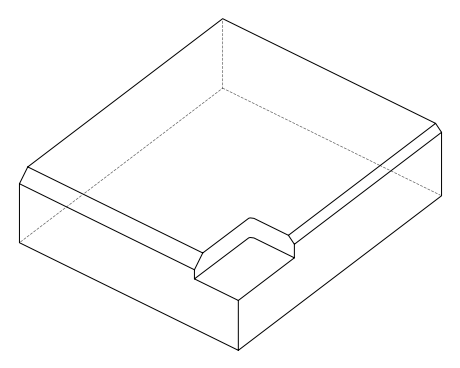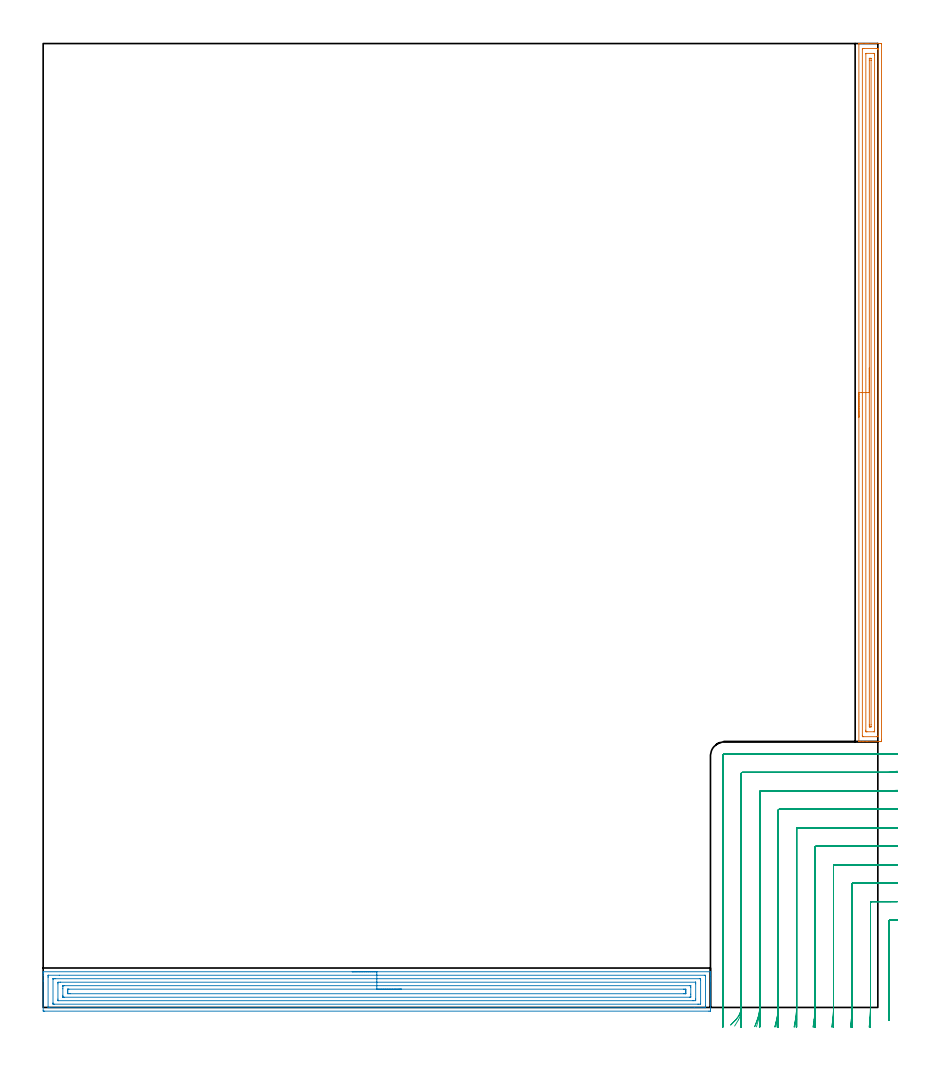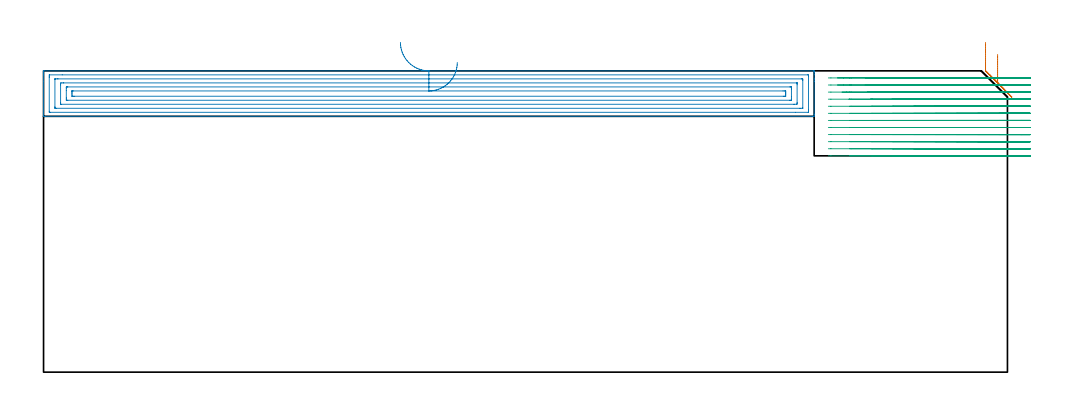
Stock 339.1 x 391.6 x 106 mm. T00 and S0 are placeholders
(PLAN: 3 operations, 1 tool changes, 53 min)
(1 AREA_MILL | FG_CHAMFER_SURFACE | UGT0205_001 | 9.26 min | 12236 mm3)
(2 AREA_MILL_1 | FG_CHAMFER_SURFACE_1 | UGT0205_001 | 13.3 min | 35646 mm3)
(3 MILL_CORNER_NOTCH_RECTANGULAR | CORNER_NOTCH_RECTANGULAR | NXT0201_013 | Follow Part, ap 2.5, ae 75% | 30.44 min | 218177 mm3)
(TOOL UGT0205_001 | Chamfer Mill 20 x 3 x 45 deg. | D20 FL50 Z2)
(TOOL NXT0201_013 | ENDMILL 10mm | D10 FL30 Z4)
(OP 1 AREA_MILL)
G17 G21 G94 G90
T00 M6
G54
G17 G0 G90 X331.4 Y239.8 S1061 M3
G43 Z116. H0
G94 G1 Y239.838 Z115.128 F250.
Y239.952 Z114.263
Y240.141 Z113.412
Y240.403 Z112.58
Y240.737 Z111.774
Y241.14 Z111.
Y241.608 Z110.264
Y242.14 Z109.572
Y242.729 Z108.929
Y243.372 Z108.34
Y244.064 Z107.808
Y244.8 Z107.34
Y245.574 Z106.937
Y246.38 Z106.603
Y247.212 Z106.341
Y248.064 Z106.152
Y248.928 Z106.038
Y249.8 Z106.
Y391.426
X331.403 Y391.59 Z105.988
X331.454 Y391.593 Z105.938
X331.859 Y391.6 Z105.541
X332.186 Z105.213
X332.88 Z104.515
X334.119 Z103.278
X334.663 Z102.732
X335.282 Z102.113
X340.011 Z97.387
X340.285 Y391.598 Z97.112
X340.592 Y391.59 Z96.806
X340.599 Y391.283 Z96.799
X340.6 Y108.924 Z96.8
X340.599 Y108.621 Z96.801
X340.594 Y108.036 Z96.804
X340.592 Y108.007 Z96.806
X340.011 Y108.003 Z97.387
X339.392 Y108. Z98.006
X334.663 Z102.732
X333.227 Z104.169
X332.88 Z104.515
X331.858 Z105.541
X331.454 Y108.007 Z105.938
X331.403 Y108.01 Z105.988
X331.4 Y108.174 Z106.
Y249.8
X332.814 Z104.586
X332.815 Y389.325 Z104.585
X332.817 Y389.458 Z104.583
X332.82 Y389.546 Z104.58
X332.824 Y389.592 Z104.576
X332.831 Y389.593 Z104.569
X332.88 Y389.596 Z104.52
X333.365 Y389.6 Z104.035
X338.714 Y389.599 Z98.686
X339.119 Y389.592 Z98.281
X339.171 Y389.59 Z98.229
X339.18 Y389.391 Z98.22
X339.184 Y389.259 Z98.216
X339.185 Y389.192 Z98.215
X339.186 Y389.126 Z98.214
X339.185 Y110.275 Z98.215
X339.183 Y110.142 Z98.217
X339.18 Y110.054 Z98.22
X339.176 Y110.008 Z98.224
X339.169 Y110.007 Z98.231
X339.119 Y110.004 Z98.281
X338.635 Y110. Z98.765
X333.286 Y110.001 Z104.114
X332.88 Y110.008 Z104.52
X332.829 Y110.01 Z104.571
X332.82 Y110.209 Z104.58
X332.816 Y110.341 Z104.584
X332.815 Y110.408 Z104.585
X332.814 Y110.474 Z104.586
Y249.8
X334.228 Z103.172
X334.229 Y387.405 Z103.171
X334.23 Y387.514 Z103.17
X334.232 Y387.568 Z103.168
X334.234 Y387.586 Z103.166
X334.275 Y387.59 Z103.125
X334.47 Y387.599 Z102.93
X337.337 Y387.6 Z100.063
X337.531 Y387.598 Z99.869
X337.661 Y387.595 Z99.739
X337.759 Y387.59 Z99.641
X337.765 Y387.549 Z99.636
X337.767 Y387.405 Z99.633
X337.771 Y386.97 Z99.629
Y112.195
X337.77 Y112.086 Z99.63
X337.767 Y112.032 Z99.633
X337.765 Y112.014 Z99.635
X337.725 Y112.01 Z99.675
X337.53 Y112.001 Z99.87
X334.663 Y112. Z102.737
X334.469 Y112.002 Z102.931
X334.339 Y112.005 Z103.061
X334.241 Y112.01 Z103.159
X334.235 Y112.051 Z103.165
X334.233 Y112.195 Z103.167
X334.229 Y112.63 Z103.171
X334.228 Y249.8 Z103.172
X335.643 Z101.757
Y384.725
X335.644 Y385.441 Z101.756
X335.645 Y385.527 Z101.755
X335.649 Y385.577 Z101.751
X335.656 Y385.59 Z101.744
X335.68 Y385.594 Z101.72
X335.786 Y385.598 Z101.614
X336. Y385.599 Z101.4
X336.214 Y385.598 Z101.186
X336.32 Y385.594 Z101.08
X336.344 Y385.59 Z101.056
X336.35 Y385.577 Z101.05
X336.352 Y385.529 Z101.048
X336.357 Y384.813 Z101.043
Y384.725
Y114.875
X336.356 Y114.159 Z101.044
X336.354 Y114.073 Z101.046
X336.35 Y114.023 Z101.05
X336.344 Y114.01 Z101.056
X336.32 Y114.006 Z101.08
X336.214 Y114.002 Z101.186
X336. Y114.001 Z101.4
X335.786 Y114.002 Z101.614
X335.68 Y114.006 Z101.72
X335.656 Y114.01 Z101.744
X335.649 Y114.023 Z101.751
X335.648 Y114.071 Z101.752
X335.643 Y114.787 Z101.757
Y114.875
Y249.8
Y250.672 Z101.795
Y251.536 Z101.909
Y252.388 Z102.098
Y253.22 Z102.36
Y254.026 Z102.694
Y254.8 Z103.097
Y255.536 Z103.566
Y256.228 Z104.097
Y256.871 Z104.686
Y257.46 Z105.329
Y257.992 Z106.022
Y258.46 Z106.757
Y258.863 Z107.531
Y259.197 Z108.337
Y259.459 Z109.169
Y259.648 Z110.021
Y259.762 Z110.886
Y259.8 Z111.757
G0 Z116.
M5
M2
(OP 2 AREA_MILL_1)
G17 G21 G94 G90
T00 M6
G54
G17 G0 G90 X125.55 Y14.5 S1061 M3
G43 Z116. H0
G94 G1 X125.588 Z115.128 F250.
X125.702 Z114.264
X125.891 Z113.412
X126.153 Z112.58
X126.487 Z111.774
X126.89 Z111.
X127.358 Z110.264
X127.89 Z109.572
X128.479 Z108.929
X129.122 Z108.34
X129.814 Z107.808
X130.55 Z107.34
X131.324 Z106.937
X132.13 Z106.603
X132.962 Z106.341
X133.814 Z106.152
X134.678 Z106.038
X135.55 Z106.
X270.926
X271.091 Y14.497 Z105.988
X271.093 Y14.483 Z105.974
X271.1 Y14.12 Z105.62
Y13.819 Z105.319
Y13.13 Z104.625
Y11.901 Z103.398
Y11.362 Z102.856
Y10.747 Z102.243
Y-0.744 Z90.753
X271.097 Y-1.014 Z90.484
X271.091 Y-1.492 Z90.006
X270.966 Y-1.495 Z90.003
X270.479 Y-1.5 Z90.
X0.621
X0.215 Y-1.496 Z90.002
X0.01 Y-1.492 Z90.006
X0. Y-1.283 Z90.214
Y10.747 Z102.243
Y13.13 Z104.625
Y13.819 Z105.319
Y14.121 Z105.62
X0.007 Y14.483 Z105.974
X0.009 Y14.497 Z105.988
X0.174 Y14.5 Z106.
X135.55
Y13.086 Z104.586
X268.737 Y13.085 Z104.585
X269.086 Y13.079 Z104.579
X269.092 Y12.967 Z104.467
X269.099 Y12.727 Z104.227
X269.1 Y0.754 Z92.254
X269.099 Y0.352 Z91.852
X269.09 Y-0.053 Z91.447
X269.082 Y-0.08 Z91.42
X269.062 Y-0.082 Z91.418
X269.01 Y-0.085 Z91.415
X264.545 Y-0.086 Z91.414
X2.363 Y-0.085 Z91.415
X2.014 Y-0.079 Z91.421
X2.008 Y0.033 Z91.533
X2.001 Y0.273 Z91.773
X2. Y12.246 Z103.746
X2.001 Y12.648 Z104.148
X2.01 Y13.052 Z104.552
X2.018 Y13.08 Z104.58
X2.038 Y13.082 Z104.582
X2.09 Y13.085 Z104.585
X6.569 Y13.086 Z104.586
X135.55
Y11.672 Z103.172
X266.592 Y11.671 Z103.171
X266.905 Y11.67 Z103.17
X267.009 Y11.668 Z103.168
X267.083 Y11.665 Z103.165
X267.09 Y11.555 Z103.055
X267.097 Y11.362 Z102.862
X267.1 Y11.169 Z102.669
X267.099 Y1.446 Z92.946
X267.095 Y1.381 Z92.881
X267.09 Y1.336 Z92.836
X267.06 Y1.334 Z92.834
X266.905 Y1.331 Z92.831
X266.324 Y1.329 Z92.829
X266.011 Y1.328 Z92.828
X4.508 Y1.329 Z92.829
X4.195 Y1.33 Z92.83
X4.091 Y1.332 Z92.832
X4.017 Y1.335 Z92.835
X4.01 Y1.445 Z92.945
X4.003 Y1.638 Z93.138
X4. Y1.831 Z93.331
X4.001 Y11.554 Z103.054
X4.005 Y11.619 Z103.119
X4.01 Y11.664 Z103.164
X4.04 Y11.666 Z103.166
X4.195 Y11.669 Z103.169
X4.776 Y11.671 Z103.171
X5.089 Y11.672 Z103.172
X135.55
Y10.257 Z101.757
X264.978
X265.03 Y10.256 Z101.756
X265.067 Y10.254 Z101.754
X265.084 Y10.251 Z101.751
X265.09 Y10.239 Z101.739
X265.095 Y10.031 Z101.531
X265.1 Y9.611 Z101.111
Y3.406 Z94.906
X265.094 Y2.973 Z94.473
X265.09 Y2.763 Z94.263
X264.888 Y2.749 Z94.249
X264.224 Y2.744 Z94.244
X264.001 Y2.743 Z94.243
X6.122
X6.07 Y2.744 Z94.244
X6.033 Y2.746 Z94.246
X6.016 Y2.749 Z94.249
X6.01 Y2.761 Z94.261
X6.005 Y2.969 Z94.469
X6. Y3.389 Z94.889
Y9.594 Z101.094
X6.006 Y10.027 Z101.527
X6.01 Y10.237 Z101.737
X6.212 Y10.251 Z101.751
X6.876 Y10.256 Z101.756
X7.099 Y10.257 Z101.757
X135.55
Y8.843 Z100.343
X262.572
X262.841 Y8.841 Z100.341
X263.02 Y8.838 Z100.338
X263.081 Y8.836 Z100.336
X263.09 Y8.828 Z100.328
X263.093 Y8.803 Z100.303
X263.097 Y8.71 Z100.21
X263.1 Y8.054 Z99.554
Y5.402 Z96.902
Y4.518 Z96.018
X263.097 Y4.29 Z95.79
X263.094 Y4.208 Z95.708
X263.091 Y4.173 Z95.673
X262.975 Y4.164 Z95.664
X262.706 Y4.159 Z95.659
X262.571 Y4.157 Z95.657
X8.528
X8.259 Y4.159 Z95.659
X8.08 Y4.162 Z95.662
X8.019 Y4.164 Z95.664
X8.01 Y4.172 Z95.672
X8.007 Y4.197 Z95.697
X8.003 Y4.29 Z95.79
X8. Y4.946 Z96.446
Y7.598 Z99.098
X8.001 Y8.481 Z99.981
X8.003 Y8.71 Z100.21
X8.006 Y8.791 Z100.291
X8.009 Y8.827 Z100.327
X8.125 Y8.836 Z100.336
X8.394 Y8.841 Z100.341
X8.529 Y8.843 Z100.343
X135.55
Y7.429 Z98.929
X260.158
X260.65 Y7.427 Z98.927
X261.057 Y7.423 Z98.923
X261.09 Y7.42 Z98.92
X261.096 Y7.385 Z98.885
X261.099 Y6.942 Z98.442
X261.1 Y6.497 Z97.997
X261.099 Y6.058 Z97.558
X261.095 Y5.617 Z97.117
X261.091 Y5.586 Z97.086
X261.076 Y5.578 Z97.078
X261.019 Y5.575 Z97.075
X260.896 Y5.573 Z97.073
X260.65 Y5.571 Z97.071
X260.248
X10.942
X10.45 Y5.573 Z97.073
X10.043 Y5.577 Z97.077
X10.01 Y5.58 Z97.08
X10.004 Y5.615 Z97.115
X10.001 Y6.058 Z97.558
X10. Y6.503 Z98.003
X10.001 Y6.942 Z98.442
X10.002 Y7.385 Z98.885
X10.008 Y7.416 Z98.916
X10.012 Y7.422 Z98.922
X10.021 Y7.425 Z98.925
X10.081 Y7.427 Z98.927
X10.204 Y7.429 Z98.929
X10.45
X135.55
X136.422 Z98.967
X137.286 Z99.081
X138.138 Z99.27
X138.97 Z99.532
X139.776 Z99.866
X140.55 Z100.269
X141.286 Z100.737
X141.978 Z101.268
X142.621 Z101.858
X143.21 Z102.501
X143.742 Z103.193
X144.21 Z103.929
X144.613 Z104.703
X144.947 Z105.509
X145.209 Z106.341
X145.398 Z107.192
X145.512 Z108.057
X145.55 Z108.929
G0 Z116.
M5
M2
(OP 3 MILL_CORNER_NOTCH_RECTANGULAR)
G17 G21 G94 G90
T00 M6
G54
G17 G0 G90 X347.1 Y35.556 S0 M3
G43 Z116. H0
Z103.508
G94 G1 X344.1 Y35.508 F250.
G3 X343.6 Y35.013 R0.5 F500.
G1 Y0.281
G2 X343.552 Y-2.277 R67.5
G1 X343.438 Y-5.275 F250.
G0 Z116.
X347.1 Y43.063
Z103.508
G1 X344.1 Y43.009
G2 X343.034 Y43. R60. F500.
G1 X336.595
G3 X336.1 Y42.505 R0.5
G1 Y0.281
G2 X335.867 Y-5. R60.
G1 X335.603 Y-7.988 F250.
G0 Z116.
X347.099 Y50.572
Z103.508
G1 X344.1 Y50.511
G2 X343.034 Y50.5 R52.5 F500.
G1 X329.095
G3 X328.6 Y50.005 R0.5
G1 Y0.281
G2 X328.334 Y-5. R52.5
G1 X328.032 Y-7.985 F250.
G0 Z116.
X347.099 Y58.084
Z103.508
G1 X344.1 Y58.013
G2 X343.034 Y58. R45. F500.
G1 X321.596
G3 X321.1 Y57.504 R0.5
G1 Y0.281
G2 X320.789 Y-5. R45.
G1 X320.437 Y-7.979 F250.
G0 Z116.
X347.099 Y65.6
Z103.508
G1 X344.1 Y65.515
G2 X343.034 Y65.5 R37.5 F500.
G1 X314.096
G3 X313.6 Y65.004 R0.5
G1 Y0.281
G2 X313.226 Y-5. R37.5
G1 X312.804 Y-7.97 F250.
G0 Z116.
X347.098 Y73.126
Z103.508
G1 X344.1 Y73.019
G2 X343.034 Y73. R30. F500.
G1 X306.596
G3 X306.1 Y72.504 R0.5
G1 Y0.281
G2 X305.632 Y-5. R30.
G1 X305.104 Y-7.953 F250.
G0 Z116.
X347.097 Y80.667
Z103.508
G1 X344.1 Y80.525
G2 X343.034 Y80.5 R22.5 F500.
G1 X299.096
G3 X298.6 Y80.004 R0.5
G1 Y0.281
G2 X297.972 Y-5. R22.5
G1 X297.267 Y-7.916 F250.
G0 Z116.
X347.092 Y88.251
Z103.508
G1 X344.1 Y88.038
G2 X343.034 Y88. R15. F500.
G1 X291.597
G3 X291.1 Y87.503 R0.5
G1 Y0.281
G2 X290.14 Y-5. R15.
G1 X289.084 Y-7.808 F250.
G0 Z116.
X347.07 Y96.003
Z103.508
G1 X344.1 Y95.576
G2 X343.034 Y95.5 R7.5 F500.
G1 X284.097
G3 X283.6 Y95.003 R0.5
G1 Y0.281
G2 X281.426 Y-5. R7.5
G1 X279.314 Y-7.13 F250.
G0 Z116.
X346.034 Y103.
Z103.508
G1 X343.034
X277. F500.
G3 X276.1 Y102.1 R0.9
G1 Y0.281
Y-2.719 F250.
G0 Z116.
X347.1 Y35.501
Z101.017
G1 X344.1 Y35.5
G3 X343.6 Y35.005 R0.5 F500.
G1 Y0.281
G2 X343.552 Y-2.277 R67.5
G1 X343.438 Y-5.275 F250.
G0 Z116.
X347.1 Y43.001
Z101.017
G1 X344.1 Y43.
X336.595 F500.
G3 X336.1 Y42.505 R0.5
G1 Y0.281
G2 X335.867 Y-5. R60.
G1 X335.603 Y-7.988 F250.
G0 Z116.
X347.1 Y50.502
Z101.017
G1 X344.1 Y50.5
X336.595 F500.
X329.095
G3 X328.6 Y50.005 R0.5
G1 Y0.281
G2 X328.334 Y-5. R52.5
G1 X328.032 Y-7.985 F250.
G0 Z116.
X347.1 Y58.002
Z101.017
G1 X344.1 Y58.
X329.095 F500.
X321.596
G3 X321.1 Y57.504 R0.5
G1 Y0.281
G2 X320.789 Y-5. R45.
G1 X320.437 Y-7.979 F250.
G0 Z116.
X347.1 Y65.502
Z101.017
G1 X344.1 Y65.5
X321.596 F500.
X314.096
G3 X313.6 Y65.004 R0.5
G1 Y0.281
G2 X313.226 Y-5. R37.5
G1 X312.804 Y-7.97 F250.
G0 Z116.
X347.1 Y73.003
Z101.017
G1 X344.1 Y73.
X314.096 F500.
X306.596
G3 X306.1 Y72.504 R0.5
G1 Y0.281
G2 X305.632 Y-5. R30.
G1 X305.104 Y-7.953 F250.
G0 Z116.
X347.1 Y80.504
Z101.017
G1 X344.1 Y80.5
X306.596 F500.
X299.096
G3 X298.6 Y80.004 R0.5
G1 Y0.281
G2 X297.972 Y-5. R22.5
G1 X297.267 Y-7.916 F250.
G0 Z116.
X347.1 Y88.006
Z101.017
G1 X344.1 Y88.
X299.096 F500.
X291.596
G3 X291.1 Y87.504 R0.5
G1 Y0.281
G2 X290.14 Y-5. R15.
G1 X289.084 Y-7.808 F250.
G0 Z116.
X347.1 Y95.512
Z101.017
G1 X344.1 Y95.5
X291.596 F500.
X284.097
G3 X283.6 Y95.003 R0.5
G1 Y0.281
G2 X281.426 Y-5. R7.5
G1 X279.314 Y-7.13 F250.
G0 Z116.
X347.071 Y103.
Z101.017
G1 X344.071
X277. F500.
G3 X276.1 Y102.1 R0.9
G1 Y0.281
Y-2.719 F250.
G0 Z116.
X347.1 Y35.5
Z98.525
G1 X344.1
G3 X343.6 Y35.005 R0.5 F500.
G1 Y-1.067
G2 X343.591 Y-2.199 R67.5
G1 X343.54 Y-5.199 F250.
G0 Z116.
X347.1 Y43.
Z98.525
G1 X344.1
X336.595 F500.
G3 X336.1 Y42.505 R0.5
G1 Y-1.067
G2 X335.971 Y-5. R60.
G1 X335.774 Y-7.994 F250.
G0 Z116.
X347.1 Y50.5
Z98.525
G1 X344.1
X329.095 F500.
G3 X328.6 Y50.005 R0.5
G1 Y-1.067
G2 X328.453 Y-5. R52.5
G1 X328.228 Y-7.992 F250.
G0 Z116.
X347.1 Y58.
Z98.525
G1 X344.1
X321.596 F500.
G3 X321.1 Y57.504 R0.5
G1 Y-1.067
G2 X320.928 Y-5. R45.
G1 X320.666 Y-7.989 F250.
G0 Z116.
X347.1 Y65.5
Z98.525
G1 X344.1
X314.096 F500.
G3 X313.6 Y65.004 R0.5
G1 Y-1.067
G2 X313.393 Y-5. R37.5
G1 X313.079 Y-7.983 F250.
G0 Z116.
X347.1 Y73.
Z98.525
G1 X344.1
X306.596 F500.
G3 X306.1 Y72.504 R0.5
G1 Y-1.067
G2 X305.841 Y-5. R30.
G1 X305.448 Y-7.974 F250.
G0 Z116.
X347.1 Y80.5
Z98.525
G1 X344.1
X299.096 F500.
G3 X298.6 Y80.004 R0.5
G1 Y-1.067
G2 X298.254 Y-5. R22.5
G1 X297.729 Y-7.954 F250.
G0 Z116.
X347.1 Y88.
Z98.525
G1 X344.1
X291.596 F500.
G3 X291.1 Y87.504 R0.5
G1 Y-1.067
G2 X290.575 Y-5. R15.
G1 X289.789 Y-7.895 F250.
G0 Z116.
X347.1 Y95.5
Z98.525
G1 X344.1
X284.097 F500.
G3 X283.6 Y95.003 R0.5
G1 Y-1.067
G2 X282.486 Y-5. R7.5
G1 X280.913 Y-7.555 F250.
G0 Z116.
X347.1 Y103.
Z98.525
G1 X344.1
X277. F500.
G3 X276.1 Y102.1 R0.9
G1 Y-1.067
Y-4.067 F250.
G0 Z116.
X347.1 Y35.5
Z96.033
G1 X344.1
G3 X343.6 Y35.005 R0.5 F500.
G1 Y-2.179
Y-5.179 F250.
G0 Z116.
X347.1 Y43.
Z96.033
G1 X344.1
X336.595 F500.
G3 X336.1 Y42.505 R0.5
G1 Y-4.386
G2 X336.097 Y-5. R60.
G1 X336.066 Y-8. F250.
G0 Z116.
X347.1 Y50.5
Z96.033
G1 X344.1
X329.095 F500.
G3 X328.6 Y50.005 R0.5
G1 Y-4.386
G2 X328.596 Y-5. R52.5
G1 X328.561 Y-8. F250.
G0 Z116.
X347.1 Y58.
Z96.033
G1 X344.1
X321.596 F500.
G3 X321.1 Y57.504 R0.5
G1 Y-4.386
G2 X321.096 Y-5. R45.
G1 X321.055 Y-8. F250.
G0 Z116.
X347.1 Y65.5
Z96.033
G1 X344.1
X314.096 F500.
G3 X313.6 Y65.004 R0.5
G1 Y-4.386
G2 X313.595 Y-5. R37.5
G1 X313.546 Y-8. F250.
G0 Z116.
X347.1 Y73.
Z96.033
G1 X344.1
X306.596 F500.
G3 X306.1 Y72.504 R0.5
G1 Y-4.386
G2 X306.094 Y-5. R30.
G1 X306.032 Y-7.999 F250.
G0 Z116.
X347.1 Y80.5
Z96.033
G1 X344.1
X299.096 F500.
G3 X298.6 Y80.004 R0.5
G1 Y-4.386
G2 X298.592 Y-5. R22.5
G1 X298.51 Y-7.999 F250.
G0 Z116.
X347.1 Y88.
Z96.033
G1 X344.1
X291.596 F500.
G3 X291.1 Y87.504 R0.5
G1 Y-4.386
G2 X291.087 Y-5. R15.
G1 X290.965 Y-7.997 F250.
G0 Z116.
X347.1 Y95.5
Z96.033
G1 X344.1
X284.097 F500.
G3 X283.6 Y95.003 R0.5
G1 Y-4.386
G2 X283.575 Y-5. R7.5
G1 X283.329 Y-7.99 F250.
G0 Z116.
X347.1 Y103.
Z96.033
G1 X344.1
X277. F500.
G3 X276.1 Y102.1 R0.9
G1 Y-4.386
Y-7.386 F250.
G0 Z116.
X347.1 Y35.5
Z93.542
G1 X344.1
G3 X343.6 Y35.005 R0.5 F500.
G1 Y-2.179
Y-5.179 F250.
G0 Z116.
X347.1 Y43.
Z93.542
G1 X344.1
X336.595 F500.
G3 X336.1 Y42.505 R0.5
G1 Y-5.
Y-8. F250.
G0 Z116.
X347.1 Y50.5
Z93.542
G1 X344.1
X329.095 F500.
G3 X328.6 Y50.005 R0.5
G1 Y-5.
Y-8. F250.
G0 Z116.
X347.1 Y58.
Z93.542
G1 X344.1
X321.596 F500.
G3 X321.1 Y57.504 R0.5
G1 Y-5.
Y-8. F250.
G0 Z116.
X347.1 Y65.5
Z93.542
G1 X344.1
X314.096 F500.
G3 X313.6 Y65.004 R0.5
G1 Y-5.
Y-8. F250.
G0 Z116.
X347.1 Y73.
Z93.542
G1 X344.1
X306.596 F500.
G3 X306.1 Y72.504 R0.5
G1 Y-5.
Y-8. F250.
G0 Z116.
X347.1 Y80.5
Z93.542
G1 X344.1
X299.096 F500.
G3 X298.6 Y80.004 R0.5
G1 Y-5.
Y-8. F250.
G0 Z116.
X347.1 Y88.
Z93.542
G1 X344.1
X291.596 F500.
G3 X291.1 Y87.504 R0.5
G1 Y-5.
Y-8. F250.
G0 Z116.
X347.1 Y95.5
Z93.542
G1 X344.1
X284.097 F500.
G3 X283.6 Y95.003 R0.5
G1 Y-5.
Y-8. F250.
G0 Z116.
X347.1 Y103.
Z93.542
G1 X344.1
X277. F500.
G3 X276.1 Y102.1 R0.9
G1 Y-5.
Y-8. F250.
G0 Z116.
X347.1 Y35.5
Z91.05
G1 X344.1
G3 X343.6 Y35.005 R0.5 F500.
G1 Y-2.179
Y-5.179 F250.
G0 Z116.
X347.1 Y43.
Z91.05
G1 X344.1
X336.595 F500.
G3 X336.1 Y42.505 R0.5
G1 Y-5.
Y-8. F250.
G0 Z116.
X347.1 Y50.5
Z91.05
G1 X344.1
X329.095 F500.
G3 X328.6 Y50.005 R0.5
G1 Y-5.
Y-8. F250.
G0 Z116.
X347.1 Y58.
Z91.05
G1 X344.1
X321.596 F500.
G3 X321.1 Y57.504 R0.5
G1 Y-5.
Y-8. F250.
G0 Z116.
X347.1 Y65.5
Z91.05
G1 X344.1
X314.096 F500.
G3 X313.6 Y65.004 R0.5
G1 Y-5.
Y-8. F250.
G0 Z116.
X347.1 Y73.
Z91.05
G1 X344.1
X306.596 F500.
G3 X306.1 Y72.504 R0.5
G1 Y-5.
Y-8. F250.
G0 Z116.
X347.1 Y80.5
Z91.05
G1 X344.1
X299.096 F500.
G3 X298.6 Y80.004 R0.5
G1 Y-5.
Y-8. F250.
G0 Z116.
X347.1 Y88.
Z91.05
G1 X344.1
X291.596 F500.
G3 X291.1 Y87.504 R0.5
G1 Y-5.
Y-8. F250.
G0 Z116.
X347.1 Y95.5
Z91.05
G1 X344.1
X284.097 F500.
G3 X283.6 Y95.003 R0.5
G1 Y-5.
Y-8. F250.
G0 Z116.
X347.1 Y103.
Z91.05
G1 X344.1
X277. F500.
G3 X276.1 Y102.1 R0.9
G1 Y-5.
Y-8. F250.
G0 Z116.
X347.1 Y35.5
Z88.558
G1 X344.1
G3 X343.6 Y35.005 R0.5 F500.
G1 Y-2.179
Y-5.179 F250.
G0 Z116.
X347.1 Y43.
Z88.558
G1 X344.1
X336.595 F500.
G3 X336.1 Y42.505 R0.5
G1 Y-5.
Y-8. F250.
G0 Z116.
X347.1 Y50.5
Z88.558
G1 X344.1
X329.095 F500.
G3 X328.6 Y50.005 R0.5
G1 Y-5.
Y-8. F250.
G0 Z116.
X347.1 Y58.
Z88.558
G1 X344.1
X321.596 F500.
G3 X321.1 Y57.504 R0.5
G1 Y-5.
Y-8. F250.
G0 Z116.
X347.1 Y65.5
Z88.558
G1 X344.1
X314.096 F500.
G3 X313.6 Y65.004 R0.5
G1 Y-5.
Y-8. F250.
G0 Z116.
X347.1 Y73.
Z88.558
G1 X344.1
X306.596 F500.
G3 X306.1 Y72.504 R0.5
G1 Y-5.
Y-8. F250.
G0 Z116.
X347.1 Y80.5
Z88.558
G1 X344.1
X299.096 F500.
G3 X298.6 Y80.004 R0.5
G1 Y-5.
Y-8. F250.
G0 Z116.
X347.1 Y88.
Z88.558
G1 X344.1
X291.596 F500.
G3 X291.1 Y87.504 R0.5
G1 Y-5.
Y-8. F250.
G0 Z116.
X347.1 Y95.5
Z88.558
G1 X344.1
X284.097 F500.
G3 X283.6 Y95.003 R0.5
G1 Y-5.
Y-8. F250.
G0 Z116.
X347.1 Y103.
Z88.558
G1 X344.1
X277. F500.
G3 X276.1 Y102.1 R0.9
G1 Y-5.
Y-8. F250.
G0 Z116.
X347.1 Y35.5
Z86.067
G1 X344.1
G3 X343.6 Y35.005 R0.5 F500.
G1 Y-2.179
Y-5.179 F250.
G0 Z116.
X347.1 Y43.
Z86.067
G1 X344.1
X336.595 F500.
G3 X336.1 Y42.505 R0.5
G1 Y-5.
Y-8. F250.
G0 Z116.
X347.1 Y50.5
Z86.067
G1 X344.1
X329.095 F500.
G3 X328.6 Y50.005 R0.5
G1 Y-5.
Y-8. F250.
G0 Z116.
X347.1 Y58.
Z86.067
G1 X344.1
X321.596 F500.
G3 X321.1 Y57.504 R0.5
G1 Y-5.
Y-8. F250.
G0 Z116.
X347.1 Y65.5
Z86.067
G1 X344.1
X314.096 F500.
G3 X313.6 Y65.004 R0.5
G1 Y-5.
Y-8. F250.
G0 Z116.
X347.1 Y73.
Z86.067
G1 X344.1
X306.596 F500.
G3 X306.1 Y72.504 R0.5
G1 Y-5.
Y-8. F250.
G0 Z116.
X347.1 Y80.5
Z86.067
G1 X344.1
X299.096 F500.
G3 X298.6 Y80.004 R0.5
G1 Y-5.
Y-8. F250.
G0 Z116.
X347.1 Y88.
Z86.067
G1 X344.1
X291.596 F500.
G3 X291.1 Y87.504 R0.5
G1 Y-5.
Y-8. F250.
G0 Z116.
X347.1 Y95.5
Z86.067
G1 X344.1
X284.097 F500.
G3 X283.6 Y95.003 R0.5
G1 Y-5.
Y-8. F250.
G0 Z116.
X347.1 Y103.
Z86.067
G1 X344.1
X277. F500.
G3 X276.1 Y102.1 R0.9
G1 Y-5.
Y-8. F250.
G0 Z116.
X347.1 Y35.5
Z83.575
G1 X344.1
G3 X343.6 Y35.005 R0.5 F500.
G1 Y-2.179
Y-5.179 F250.
G0 Z116.
X347.1 Y43.
Z83.575
G1 X344.1
X336.595 F500.
G3 X336.1 Y42.505 R0.5
G1 Y-5.
Y-8. F250.
G0 Z116.
X347.1 Y50.5
Z83.575
G1 X344.1
X329.095 F500.
G3 X328.6 Y50.005 R0.5
G1 Y-5.
Y-8. F250.
G0 Z116.
X347.1 Y58.
Z83.575
G1 X344.1
X321.596 F500.
G3 X321.1 Y57.504 R0.5
G1 Y-5.
Y-8. F250.
G0 Z116.
X347.1 Y65.5
Z83.575
G1 X344.1
X314.096 F500.
G3 X313.6 Y65.004 R0.5
G1 Y-5.
Y-8. F250.
G0 Z116.
X347.1 Y73.
Z83.575
G1 X344.1
X306.596 F500.
G3 X306.1 Y72.504 R0.5
G1 Y-5.
Y-8. F250.
G0 Z116.
X347.1 Y80.5
Z83.575
G1 X344.1
X299.096 F500.
G3 X298.6 Y80.004 R0.5
G1 Y-5.
Y-8. F250.
G0 Z116.
X347.1 Y88.
Z83.575
G1 X344.1
X291.596 F500.
G3 X291.1 Y87.504 R0.5
G1 Y-5.
Y-8. F250.
G0 Z116.
X347.1 Y95.5
Z83.575
G1 X344.1
X284.097 F500.
G3 X283.6 Y95.003 R0.5
G1 Y-5.
Y-8. F250.
G0 Z116.
X347.1 Y103.
Z83.575
G1 X344.1
X277. F500.
G3 X276.1 Y102.1 R0.9
G1 Y-5.
Y-8. F250.
G0 Z116.
X347.1 Y35.5
Z81.083
G1 X344.1
G3 X343.6 Y35.005 R0.5 F500.
G1 Y-2.179
Y-5.179 F250.
G0 Z116.
X347.1 Y43.
Z81.083
G1 X344.1
X336.595 F500.
G3 X336.1 Y42.505 R0.5
G1 Y-5.
Y-8. F250.
G0 Z116.
X347.1 Y50.5
Z81.083
G1 X344.1
X329.095 F500.
G3 X328.6 Y50.005 R0.5
G1 Y-5.
Y-8. F250.
G0 Z116.
X347.1 Y58.
Z81.083
G1 X344.1
X321.596 F500.
G3 X321.1 Y57.504 R0.5
G1 Y-5.
Y-8. F250.
G0 Z116.
X347.1 Y65.5
Z81.083
G1 X344.1
X314.096 F500.
G3 X313.6 Y65.004 R0.5
G1 Y-5.
Y-8. F250.
G0 Z116.
X347.1 Y73.
Z81.083
G1 X344.1
X306.596 F500.
G3 X306.1 Y72.504 R0.5
G1 Y-5.
Y-8. F250.
G0 Z116.
X347.1 Y80.5
Z81.083
G1 X344.1
X299.096 F500.
G3 X298.6 Y80.004 R0.5
G1 Y-5.
Y-8. F250.
G0 Z116.
X347.1 Y88.
Z81.083
G1 X344.1
X291.596 F500.
G3 X291.1 Y87.504 R0.5
G1 Y-5.
Y-8. F250.
G0 Z116.
X347.1 Y95.5
Z81.083
G1 X344.1
X284.097 F500.
G3 X283.6 Y95.003 R0.5
G1 Y-5.
Y-8. F250.
G0 Z116.
X347.1 Y103.
Z81.083
G1 X344.1
X277. F500.
G3 X276.1 Y102.1 R0.9
G1 Y-5.
Y-8. F250.
G0 Z116.
X347.1 Y35.5
Z78.592
G1 X344.1
G3 X343.6 Y35.005 R0.5 F500.
G1 Y-2.179
Y-5.179 F250.
G0 Z116.
X347.1 Y43.
Z78.592
G1 X344.1
X336.595 F500.
G3 X336.1 Y42.505 R0.5
G1 Y-5.
Y-8. F250.
G0 Z116.
X347.1 Y50.5
Z78.592
G1 X344.1
X329.095 F500.
G3 X328.6 Y50.005 R0.5
G1 Y-5.
Y-8. F250.
G0 Z116.
X347.1 Y58.
Z78.592
G1 X344.1
X321.596 F500.
G3 X321.1 Y57.504 R0.5
G1 Y-5.
Y-8. F250.
G0 Z116.
X347.1 Y65.5
Z78.592
G1 X344.1
X314.096 F500.
G3 X313.6 Y65.004 R0.5
G1 Y-5.
Y-8. F250.
G0 Z116.
X347.1 Y73.
Z78.592
G1 X344.1
X306.596 F500.
G3 X306.1 Y72.504 R0.5
G1 Y-5.
Y-8. F250.
G0 Z116.
X347.1 Y80.5
Z78.592
G1 X344.1
X299.096 F500.
G3 X298.6 Y80.004 R0.5
G1 Y-5.
Y-8. F250.
G0 Z116.
X347.1 Y88.
Z78.592
G1 X344.1
X291.596 F500.
G3 X291.1 Y87.504 R0.5
G1 Y-5.
Y-8. F250.
G0 Z116.
X347.1 Y95.5
Z78.592
G1 X344.1
X284.097 F500.
G3 X283.6 Y95.003 R0.5
G1 Y-5.
Y-8. F250.
G0 Z116.
X347.1 Y103.
Z78.592
G1 X344.1
X277. F500.
G3 X276.1 Y102.1 R0.9
G1 Y-5.
Y-8. F250.
G0 Z116.
X347.1 Y35.5
Z76.1
G1 X344.1
G3 X343.6 Y35.005 R0.5 F500.
G1 Y-2.179
Y-5.179 F250.
G0 Z116.
X347.1 Y43.
Z76.1
G1 X344.1
X336.595 F500.
G3 X336.1 Y42.505 R0.5
G1 Y-5.
Y-8. F250.
G0 Z116.
X347.1 Y50.5
Z76.1
G1 X344.1
X329.095 F500.
G3 X328.6 Y50.005 R0.5
G1 Y-5.
Y-8. F250.
G0 Z116.
X347.1 Y58.
Z76.1
G1 X344.1
X321.596 F500.
G3 X321.1 Y57.504 R0.5
G1 Y-5.
Y-8. F250.
G0 Z116.
X347.1 Y65.5
Z76.1
G1 X344.1
X314.096 F500.
G3 X313.6 Y65.004 R0.5
G1 Y-5.
Y-8. F250.
G0 Z116.
X347.1 Y73.
Z76.1
G1 X344.1
X306.596 F500.
G3 X306.1 Y72.504 R0.5
G1 Y-5.
Y-8. F250.
G0 Z116.
X347.1 Y80.5
Z76.1
G1 X344.1
X299.096 F500.
G3 X298.6 Y80.004 R0.5
G1 Y-5.
Y-8. F250.
G0 Z116.
X347.1 Y88.
Z76.1
G1 X344.1
X291.596 F500.
G3 X291.1 Y87.504 R0.5
G1 Y-5.
Y-8. F250.
G0 Z116.
X347.1 Y95.5
Z76.1
G1 X344.1
X284.097 F500.
G3 X283.6 Y95.003 R0.5
G1 Y-5.
Y-8. F250.
G0 Z116.
X347.1 Y103.
Z76.1
G1 X344.1
X277. F500.
G3 X276.1 Y102.1 R0.9
G1 Y-5.
Y-8. F250.
G0 Z116.
M5
M2
